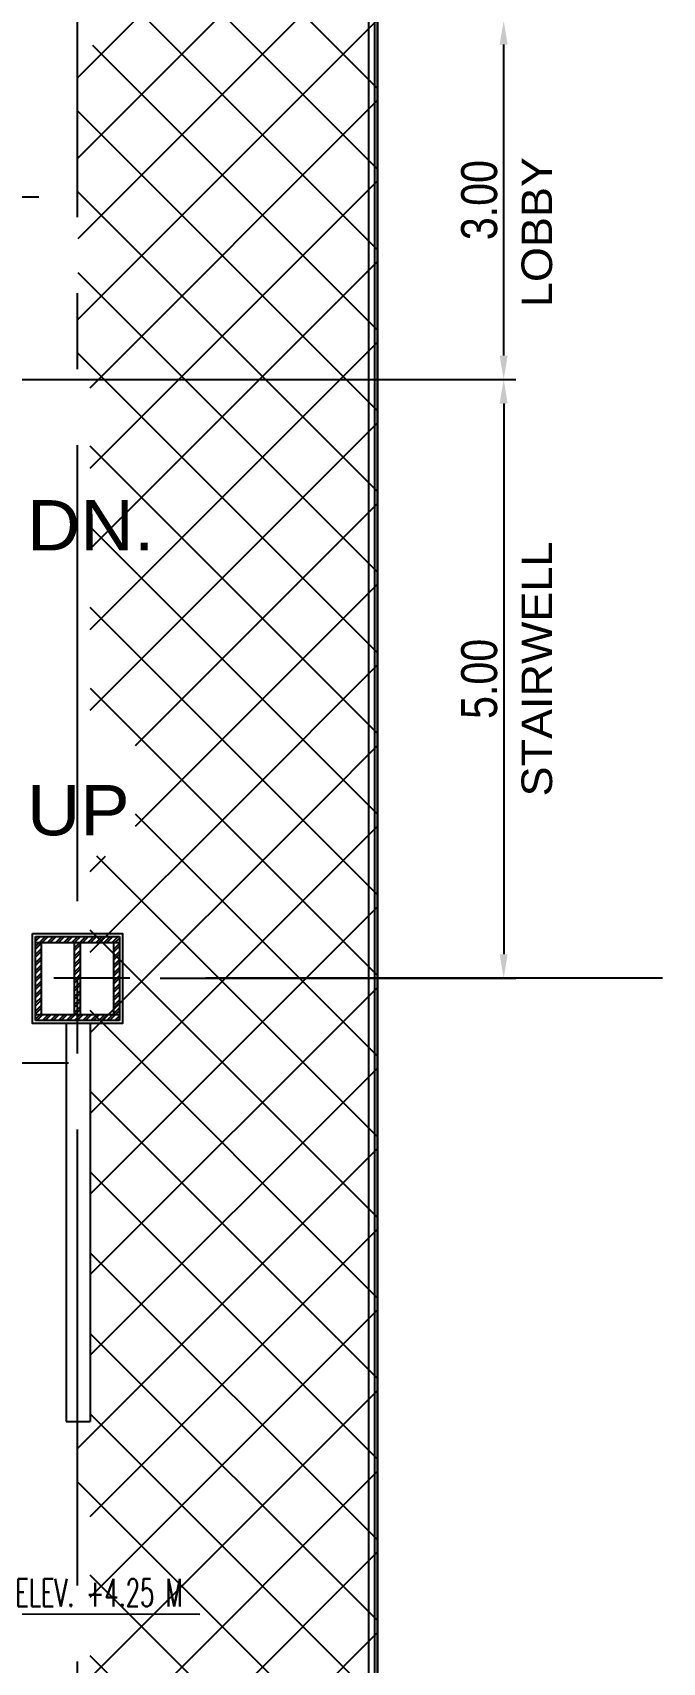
# Model space of a CAD drawing. Header units: millimetres. Extents: x 2148 to 2681, y 758 to 986.
# Drawn here: x 2331.04 to 2336.29, y 878.31 to 891.92 of the extents above; entities that cross this region are included whole.
import ezdxf

# ---------------------------------------------------------------- set-up
doc = ezdxf.new("R2010")
doc.units = ezdxf.units.MM
doc.linetypes.add('CENTER2', pattern=[28.575, 19.05, -3.175, 3.175, -3.175])
for name, color, linetype in [('A-Hatch', 253, 'Continuous'), ('A-Wall', 4, 'Continuous'), ('cladding', 2, 'Continuous'), ('COL-IN', 2, 'Continuous'), ('FIXTURE', 1, 'Continuous'), ('p-boarder', 2, 'Continuous'), ('QUOTE', 2, 'Continuous'), ('S_GRID LINES', 252, 'Continuous')]:
    doc.layers.add(name, color=color, linetype=linetype)
doc.styles.add('100', font='SIMPLEX.shx', dxfattribs={"height": 0.25})
doc.styles.add('ARIALNW', font='ARIALN.TTF')
doc.styles.add('MMTX$0$ESMX$0$X-OPTA1D', font='x-opta1d')
doc.dimstyles.new('DIM 100', dxfattribs={"dimtxt": 0.2, "dimasz": 0.2, "dimexe": 0.1, "dimexo": 0, "dimgap": 0.05, "dimtad": 1, "dimzin": 0, "dimdsep": 46, "dimtxsty": 'ARIALNW', "dimcen": 0.09, "dimclrd": 6, "dimclre": 6, "dimclrt": 13, "dimadec": 0, "dimazin": 0, "dimtfac": 1, "dimtofl": 0, "dimtmove": 2, "dimatfit": 3, "dimfxl": 1, "dimtolj": 1, "dimtzin": 0, "dimarcsym": 0})
pattern_1 = [(45, (-2.8079, 3e-13), (-0.336759605, 0.336759605), []), (135, (-2.8079, 3e-13), (-0.336759605, -0.336759605), [])]

# ---------------------------------------------------------------- blocks, each defined once
blk = doc.blocks.new('*D2479')
at = {"layer": 'Defpoints', "color": 0, "transparency": 16777216}
for p in [(2331.303, 892.019, 0), (2334.97, 892.019), (2330.66, 889.021, 0)]:
    blk.add_point(p, dxfattribs=at)
at = {"layer": 'FIXTURE', "color": 6, "lineweight": -2, "transparency": 16777216}
for p, q in [((2331.303, 892.019), (2335.07, 892.019)), ((2334.97, 889.221), (2334.97, 891.819)), ((2330.66, 889.021), (2335.07, 889.021))]:
    blk.add_line(p, q, dxfattribs=at)
at = {"layer": 'FIXTURE', "color": 6, "transparency": 16777216}
for points in [[(2334.936, 891.819), (2335.003, 891.819), (2334.97, 892.019)], [(2334.936, 889.221), (2335.003, 889.221), (2334.97, 889.021)]]:
    blk.add_solid(points, dxfattribs=at)
at = {"layer": 'FIXTURE', "color": 13, "transparency": 16777216, "insert": (2334.767, 890.52), "char_height": 0.3, "attachment_point": 5, "rotation": 90, "style": 'ARIALNW'}
blk.add_mtext('\\A1;3.00', dxfattribs=at)
blk = doc.blocks.new('*D2482')
at = {"layer": 'Defpoints', "color": 0, "transparency": 16777216}
for p in [(2334.583, 889.021), (2332.102, 884.021, 0), (2334.97, 884.021)]:
    blk.add_point(p, dxfattribs=at)
at = {"layer": 'FIXTURE', "color": 6, "lineweight": -2, "transparency": 16777216}
for p, q in [((2334.583, 889.021), (2335.07, 889.021)), ((2334.97, 888.821), (2334.97, 884.221)), ((2332.102, 884.021), (2335.07, 884.021))]:
    blk.add_line(p, q, dxfattribs=at)
at = {"layer": 'FIXTURE', "color": 6, "transparency": 16777216}
for points in [[(2334.936, 888.821), (2335.003, 888.821), (2334.97, 889.021)], [(2334.936, 884.221), (2335.003, 884.221), (2334.97, 884.021)]]:
    blk.add_solid(points, dxfattribs=at)
at = {"layer": 'FIXTURE', "color": 13, "transparency": 16777216, "insert": (2334.767, 886.521), "char_height": 0.3, "attachment_point": 5, "rotation": 90, "style": 'ARIALNW'}
blk.add_mtext('\\A1;5.00', dxfattribs=at)

msp = doc.modelspace()

# ---------------------------------------------------------------- hatches: boundary and pattern name
at = {"layer": 'A-Hatch'}
h = msp.add_hatch(dxfattribs=at)
h.set_pattern_fill('ANSI37', color=256, scale=0.15, style=0)
h.set_pattern_definition(pattern_1)
h.paths.add_polyline_path([(2331.8968649, 894.5076006), (2331.8968649, 893.5443508), (2331.5394482, 893.5443508), (2331.5394482, 891.6754999), (2331.4174928, 891.6754999), (2331.4174928, 888.991073), (2331.5174952, 888.991073), (2331.5174952, 886.003771), (2331.8968649, 886.003771), (2331.8968649, 885.5205212), (2333.9174928, 885.5205212), (2333.9174928, 894.5076006)])
h = msp.add_hatch(dxfattribs=at)
h.set_pattern_fill('ANSI37', color=256, scale=0.15, style=0)
h.set_pattern_definition(pattern_1)
h.paths.add_polyline_path([(2331.51838, 880.3184093), (2331.4174928, 880.3184093), (2331.4174928, 879.6252327), (2331.5174952, 879.6252327), (2331.5174952, 876.0017578), (2331.8968649, 876.0017578), (2331.8968649, 875.5217578), (2333.9174928, 875.5217578), (2333.9174928, 885.5205212), (2331.8968649, 885.5205212), (2331.8968649, 885.0405212), (2331.5174952, 885.0405212), (2331.5174952, 882.1834116), (2331.51838, 882.1834116)])
h = msp.add_hatch(dxfattribs=at)
h.set_pattern_fill('ANSI32', color=256, scale=0.005, style=0)
h.set_pattern_definition([(45, (32.251856, 3e-13), (-0.0336759605, 0.0336759605), []), (45, (32.274306, 3e-13), (-0.0336759605, 0.0336759605), [])])
h.paths.add_polyline_path([(2331.4124167, 884.368508), (2331.0624167, 884.368508), (2331.0624167, 884.318508), (2331.4124167, 884.318508)])
h.paths.add_polyline_path([(2331.7624167, 884.368508), (2331.4124167, 884.368508), (2331.4124167, 884.318508), (2331.7624167, 884.318508)])
h.paths.add_polyline_path([(2331.4374167, 884.318508), (2331.4124167, 884.318508), (2331.4124167, 884.0205212), (2331.4374167, 884.0205212)])
h.paths.add_polyline_path([(2331.4124167, 884.318508), (2331.3874167, 884.318508), (2331.3874167, 884.0205212), (2331.4124167, 884.0205212)])
h.paths.add_polyline_path([(2331.7624167, 884.0205212), (2331.7124167, 884.0205212), (2331.7124167, 883.718508), (2331.7624167, 883.718508)])
h.paths.add_polyline_path([(2331.7624167, 883.718508), (2331.4124167, 883.718508), (2331.4124167, 883.668508), (2331.7624167, 883.668508)])
h.paths.add_polyline_path([(2331.4124167, 883.718508), (2331.0624167, 883.718508), (2331.0624167, 883.668508), (2331.4124167, 883.668508)])
h.paths.add_polyline_path([(2331.1124167, 884.0205212), (2331.0624167, 884.0205212), (2331.0624167, 883.718508), (2331.1124167, 883.718508)])
h.paths.add_polyline_path([(2331.1124167, 884.318508), (2331.0624167, 884.318508), (2331.0624167, 884.0205212), (2331.1124167, 884.0205212)])
h.paths.add_polyline_path([(2331.7624167, 884.318508), (2331.7124167, 884.318508), (2331.7124167, 884.0205212), (2331.7624167, 884.0205212)])
h.paths.add_polyline_path([(2331.4374167, 884.0205212), (2331.4124167, 884.0205212), (2331.4124167, 883.718508), (2331.4374167, 883.718508)])
h.paths.add_polyline_path([(2331.4124167, 884.0205212), (2331.3874167, 884.0205212), (2331.3874167, 883.718508), (2331.4124167, 883.718508)])

# ---------------------------------------------------------------- linework, layer by layer
msp.add_line((2333.9174928, 877.038508, 0), (2333.9174928, 894.5076006, 0), dxfattribs=at)
at = {"layer": 'A-Hatch', "ltscale": 0.5, "elevation": 0}
for points in [[(2333.9174928, 894.5076006), (2333.9174928, 856.6862457), (2319.5156001, 856.6862457), (2319.5156001, 875.9952581)], [(2333.8924928, 894.5076006), (2333.8924928, 856.7112457), (2319.5406001, 856.7112457), (2319.5406001, 875.9952581)], [(2333.8424928, 894.5076006), (2333.8424928, 856.7612457), (2319.5906001, 856.7612457), (2319.5906001, 875.9952581)]]:
    msp.add_lwpolyline(points, dxfattribs=at)
at = {"layer": 'A-Wall', "ltscale": 10}
for p, q in [((2331.318375, 883.643508), (2331.318375, 880.3184093)), ((2331.51838, 883.643508), (2331.51838, 880.3184093)), ((2331.318375, 880.3184093), (2331.51838, 880.3184093))]:
    msp.add_line(p, q, dxfattribs=at)
at = {"layer": 'cladding', "elevation": 0}
msp.add_lwpolyline([(2331.0374167, 884.393508), (2331.7874167, 884.393508), (2331.7874167, 883.643508), (2331.0374167, 883.643508)], close=True, dxfattribs=at)
at = {"layer": 'COL-IN'}
for p, q in [((2331.0624167, 884.368508, 0), (2331.7624167, 884.368508, 0)), ((2331.0624167, 883.668508, 0), (2331.0624167, 884.368508, 0)), ((2331.0624167, 884.318508, 0), (2331.7624167, 884.318508, 0)), ((2331.1124167, 883.718508, 0), (2331.1124167, 884.318508, 0)), ((2331.3874167, 883.718508, 0), (2331.3874167, 884.318508, 0)), ((2331.4374167, 883.718508, 0), (2331.4374167, 884.318508, 0)), ((2331.7124167, 884.318508, 0), (2331.7124167, 883.718508, 0)), ((2331.7624167, 884.368508, 0), (2331.7624167, 883.668508, 0)), ((2331.0624167, 883.718508, 0), (2331.7624167, 883.718508, 0)), ((2331.7624167, 883.668508, 0), (2331.0624167, 883.668508, 0))]:
    msp.add_line(p, q, dxfattribs=at)
at = {"layer": 'FIXTURE'}
msp.add_line((2329.3317125, 883.3134834, 0), (2331.3364967, 883.3134834, 0), dxfattribs=at)
at = {"layer": 'QUOTE'}
for p, q in [((2329.2500727, 890.5491623, 0), (2331.0889245, 890.5477686, 0)), ((2330.5940862, 878.7116829, 0), (2332.432938, 878.7102891, 0))]:
    msp.add_line(p, q, dxfattribs=at)
at = {"layer": 'S_GRID LINES', "linetype": 'CENTER2', "ltscale": 0.2}
for p, q in [((2331.4124167, 867.518508, 0), (2331.4124167, 903.5418845, 0)), ((2336.2946772, 884.0205212, 0), (2314.7272654, 884.0205212, 0))]:
    msp.add_line(p, q, dxfattribs=at)

# ---------------------------------------------------------------- texts
at = {"color": 2, "style": 'MMTX$0$ESMX$0$X-OPTA1D', "width": 1.1}
for s, p in [(' LOBBY', (2335.3741304, 889.5222657, 0)), ('STAIRWELL', (2335.3741304, 885.5390094, 0))]:
    msp.add_text(s, height=0.25536, rotation=90, dxfattribs=at).set_placement(p)
at = {"color": 2, "style": 'MMTX$0$ESMX$0$X-OPTA1D', "text_generation_flag": 6, "width": 1.1}
for s, p in [('DN.', (2330.9900947, 887.5944335, 0)), ('UP', (2330.9900947, 885.2144446, 0))]:
    msp.add_text(s, height=0.42, rotation=180, dxfattribs=at).set_placement(p)
at = {"layer": 'p-boarder', "insert": (2331.5921951, 878.8884458, 0), "char_height": 0.231, "width": 11.654519507, "attachment_point": 5, "rotation": 359.95148746, "style": '100'}
msp.add_mtext('{\\W0.6;ELEV. +4.25 M}', dxfattribs=at)

# ---------------------------------------------------------------- dimensions: what is measured, and where the dimension line sits
at = {"layer": 'FIXTURE'}
for base, p1, p2, picture, middle in [((2334.9697687, 892.0191961), (2330.6595394, 889.020938, 0), (2331.3027502, 892.0191961, 0), '*D2479', (2334.7665968, 890.5200671)), ((2334.9697687, 884.0205212), (2334.5828654, 889.020938), (2332.1015821, 884.0205212, 0), '*D2482', (2334.7665968, 886.5207296))]:
    dim = msp.add_linear_dim(base=base, p1=p1, p2=p2, angle=90, dimstyle='DIM 100', override={"dimtxt": 0.3}, dxfattribs=at)
    dim.commit()
    dim.dimension.update_dxf_attribs({"geometry": picture, "text_midpoint": middle})

doc.saveas('drawing.dxf')
